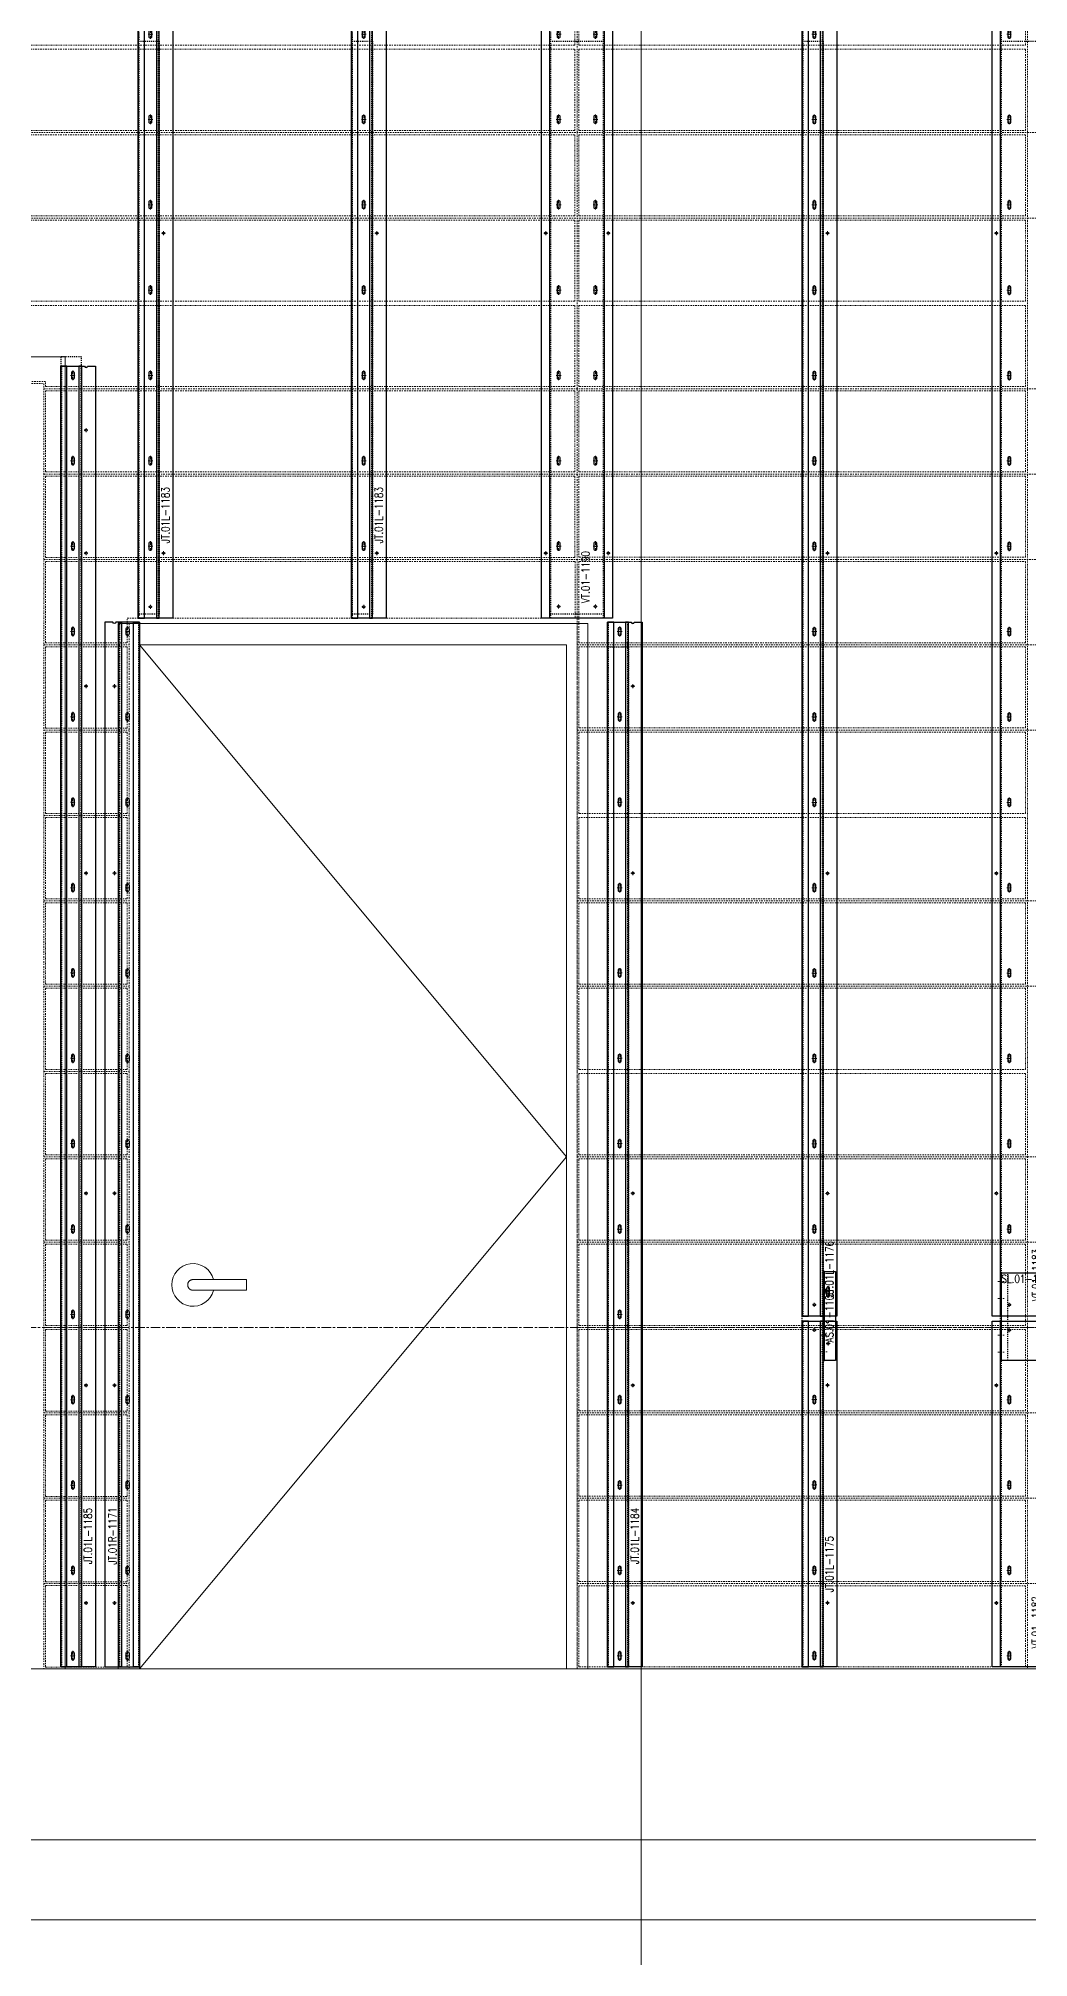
# Model space of a CAD drawing. Header units: inches. Extents: x 841 to 14369, y -5431 to -3225.
# Drawn here: x 13119.2 to 13212.1, y -4049.8 to -3869.9 of the extents above; entities that cross this region are included whole.
import ezdxf
from ezdxf.xclip import XClip

# ---------------------------------------------------------------- set-up
doc = ezdxf.new("R2010")
doc.units = ezdxf.units.IN
doc.header["$MEASUREMENT"] = 0
doc.header["$XCLIPFRAME"] = 0
for name, pattern in [('INC-200$0$NBK_CenterX2', [1.083333, 0.666667, -0.125, 0.166667, -0.125]), ('NBK_Center', [0.541667, 0.333333, -0.0625, 0.083333, -0.0625]), ('NBK_Center2', [0.270833, 0.166667, -0.03125, 0.041667, -0.03125]), ('NBK_CenterX2', [1.083333, 0.666667, -0.125, 0.166667, -0.125]), ('NBK_Hidden', [0.125, 0.083333, -0.041667]), ('NBK_Hidden2', [0.0625, 0.041667, -0.020833])]:
    doc.linetypes.add(name, pattern=pattern)
doc.layers.get('Defpoints').update_dxf_attribs({"color": 250, "lineweight": 0})
for name, color, linetype, lineweight in [('!Arch2', 8, 'Continuous', 9), ('!Bracket', 11, 'Continuous', 25), ('!Dimension', 50, 'Continuous', 5), ('!Extrusion', 140, 'Continuous', 25), ('!Gridline', 112, 'NBK_CenterX2', 5), ('!Linetype_Center', 220, 'NBK_Center', 9), ('!Linetype_Center2', 222, 'NBK_Center2', 9), ('!Misc2', 252, 'NBK_Hidden2', 5), ('INC-200$0$!Gridline', 112, 'INC-200$0$NBK_CenterX2', 5)]:
    doc.layers.add(name, color=color, linetype=linetype, lineweight=lineweight)
doc.layers.add('!Viewport', color=250, linetype='Continuous', lineweight=0, plot=False)
doc.styles.add('Romans', font='romans.shx', dxfattribs={"width": 0.8})

# ---------------------------------------------------------------- blocks, each defined once
blk = doc.blocks.new('A$C5F5E0522')
for p, q in [((-726.01, -364.16), (-726.01, 165.69)), ((-1655, -258), (442.95, -258))]:
    blk.add_line(p, q)
blk = doc.blocks.new('A$C5F5E0AD2')
for p, q in [((-780.01, 139), (-882.01, 139)), ((-780.01, 139), (-780.01, 16)), ((-731, 114), (-775.03, 114)), ((-775.03, 114), (-775.03, 16)), ((-731, 114), (-731, 16)), ((-733, 64), (-773.03, 112)), ((-773.03, 16), (-773.03, 112)), ((-773.03, 112), (-733, 112)), ((-733, 112), (-733, 16)), ((-733, 64), (-773.03, 16)), ((-763.01, 52.5), (-768.01, 52.5)), ((-763.01, 52.5), (-763.01, 51.5)), ((-768.01, 51.5), (-763.01, 51.5))]:
    blk.add_line(p, q)
for points in [[(-1348.76, 16), (-610.03, 16), (-610.03, 0), (-1348.76, 0)], [(-1333.73, 0), (-610.78, 0), (-610.78, -7.5), (-1333.73, -7.5)]]:
    blk.add_lwpolyline(points, close=True)
blk.add_arc((-768.01, 52), 2, 15, 345)
for points, knots in [([(-768.51, 52), (-768.51, 52.04), (-768.51, 52.11), (-768.48, 52.19), (-768.45, 52.25), (-768.42, 52.3), (-768.39, 52.33), (-768.36, 52.36), (-768.32, 52.4), (-768.27, 52.43), (-768.24, 52.45), (-768.21, 52.46), (-768.18, 52.47), (-768.14, 52.48), (-768.11, 52.49), (-768.08, 52.5), (-768.05, 52.5), (-768.03, 52.5), (-768.01, 52.5)], [0, 0, 0, 0, 0.0833333, 0.125, 0.1666667, 0.2083333, 0.2291667, 0.25, 0.2916667, 0.3333333, 0.3541667, 0.375, 0.3958333, 0.4166667, 0.4375, 0.4583333, 0.4791667, 0.5, 0.5, 0.5, 0.5]), ([(-768.01, 51.5), (-768.03, 51.5), (-768.05, 51.5), (-768.08, 51.5), (-768.11, 51.51), (-768.14, 51.52), (-768.18, 51.53), (-768.21, 51.54), (-768.24, 51.55), (-768.27, 51.57), (-768.29, 51.58), (-768.33, 51.61), (-768.36, 51.64), (-768.39, 51.67), (-768.42, 51.7), (-768.45, 51.75), (-768.48, 51.81), (-768.51, 51.89), (-768.51, 51.96), (-768.51, 52)], [0.5, 0.5, 0.5, 0.5, 0.5208333, 0.5416667, 0.5625, 0.5833333, 0.6041667, 0.625, 0.6458333, 0.6666667, 0.6875, 0.7083333, 0.75, 0.7708333, 0.7916667, 0.8333333, 0.875, 0.9166667, 1, 1, 1, 1])]:
    blk.add_open_spline(points, degree=3, knots=knots)
blk = doc.blocks.new('A$C5EC25172')
at = {"layer": '!Linetype_Center2'}
for p, q in [((-732.01, 66), (-732.01, -242)), ((-689.76, 66), (-689.76, -242)), ((-1348.76, -98), (-629.76, -98)), ((-1348.76, -106), (-629.76, -106)), ((-782.01, -122), (-629.76, -122)), ((-782.01, -122), (-629.76, -122)), ((-782.01, -130), (-629.76, -130)), ((-782.01, -138), (-629.76, -138)), ((-782.01, -146), (-774.01, -146)), ((-782.01, -146), (-774.01, -146)), ((-732.01, -146), (-629.76, -146)), ((-732.01, -146), (-629.76, -146)), ((-782.01, -154), (-774.01, -154)), ((-732.01, -154), (-629.76, -154)), ((-782.01, -162), (-774.01, -162)), ((-782.01, -170), (-774.01, -170)), ((-732.01, -170), (-629.76, -170)), ((-782.01, -178), (-774.01, -178)), ((-732.01, -178), (-629.76, -178)), ((-782.01, -186), (-774.01, -186)), ((-782.01, -194), (-774.01, -194)), ((-732.01, -194), (-629.76, -194)), ((-782.01, -202), (-774.01, -202)), ((-732.01, -202), (-629.76, -202)), ((-782.01, -210), (-774.01, -210)), ((-732.01, -210), (-629.76, -210)), ((-782.01, -218), (-774.01, -218)), ((-732.01, -218), (-629.76, -218)), ((-782.01, -226), (-774.01, -226)), ((-732.01, -226), (-629.76, -226)), ((-782.01, -234), (-774.01, -234)), ((-732.01, -234), (-629.76, -234)), ((-782.01, -242), (-774.01, -242)), ((-732.01, -242), (-629.76, -242))]:
    blk.add_line(p, q, dxfattribs=at)
for points in [[(-791.2, -82.19), (-732.2, -82.19), (-732.2, -89.8), (-791.2, -89.8)], [(-689.95, -82.19), (-731.83, -82.19), (-731.83, -89.8), (-689.95, -89.8)], [(-791.2, -90.19), (-732.2, -90.19), (-732.2, -97.8), (-791.2, -97.8)], [(-689.95, -90.19), (-731.83, -90.19), (-731.83, -97.8), (-689.95, -97.8)], [(-791.2, -98.19), (-732.2, -98.19), (-732.2, -105.8), (-791.2, -105.8)], [(-689.95, -98.19), (-731.83, -98.19), (-731.83, -105.8), (-689.95, -105.8)], [(-791.2, -106.19), (-732.2, -106.19), (-732.2, -113.8), (-791.2, -113.8)], [(-689.95, -106.19), (-731.83, -106.19), (-731.83, -113.8), (-689.95, -113.8)], [(-791.2, -121.33), (-791.2, -114.19), (-732.2, -114.19), (-732.2, -121.8), (-781.83, -121.8), (-781.83, -121.33)], [(-689.95, -114.19), (-731.83, -114.19), (-731.83, -121.8), (-689.95, -121.8)], [(-781.83, -122.19), (-732.2, -122.19), (-732.2, -129.8), (-781.83, -129.8)], [(-689.95, -122.19), (-731.83, -122.19), (-731.83, -129.8), (-689.95, -129.8)], [(-781.83, -137.81), (-732.2, -137.81), (-732.2, -130.2), (-781.83, -130.2)], [(-689.95, -130.19), (-731.83, -130.19), (-731.83, -137.8), (-689.95, -137.8)], [(-781.84, -145.82), (-774.19, -145.82), (-774.19, -143.5), (-732.19, -143.5), (-732.19, -138.18), (-781.84, -138.18)], [(-689.95, -145.81), (-731.83, -145.81), (-731.83, -138.2), (-689.95, -138.2)], [(-781.83, -146.18), (-774.2, -146.18), (-774.2, -153.82), (-781.83, -153.82)], [(-689.95, -146.19), (-731.83, -146.19), (-731.83, -153.8), (-689.95, -153.8)], [(-781.83, -154.18), (-774.2, -154.18), (-774.2, -161.82), (-781.83, -161.82)], [(-689.95, -154.19), (-731.83, -154.19), (-731.83, -161.8), (-689.95, -161.8)], [(-781.83, -162.18), (-774.2, -162.18), (-774.2, -169.82), (-781.83, -169.82)], [(-689.95, -162.19), (-731.83, -162.19), (-731.83, -169.8), (-689.95, -169.8)], [(-781.83, -170.18), (-774.2, -170.18), (-774.2, -177.82), (-781.83, -177.82)], [(-689.95, -170.19), (-731.83, -170.19), (-731.83, -177.8), (-689.95, -177.8)], [(-781.83, -178.18), (-774.2, -178.18), (-774.2, -185.82), (-781.83, -185.82)], [(-689.95, -178.19), (-731.83, -178.19), (-731.83, -185.8), (-689.95, -185.8)], [(-781.83, -186.18), (-774.2, -186.18), (-774.2, -193.82), (-781.83, -193.82)], [(-689.95, -186.19), (-731.83, -186.19), (-731.83, -193.8), (-689.95, -193.8)], [(-781.83, -194.18), (-774.2, -194.18), (-774.2, -201.82), (-781.83, -201.82)], [(-689.95, -194.19), (-731.83, -194.19), (-731.83, -201.8), (-689.95, -201.8)], [(-781.83, -202.18), (-774.2, -202.18), (-774.2, -209.82), (-781.83, -209.82)], [(-689.95, -202.19), (-731.83, -202.19), (-731.83, -209.8), (-689.95, -209.8)], [(-781.83, -210.18), (-774.2, -210.18), (-774.2, -217.82), (-781.83, -217.82)], [(-689.95, -210.19), (-731.83, -210.19), (-731.83, -217.8), (-689.95, -217.8)], [(-781.83, -218.18), (-774.2, -218.18), (-774.2, -225.82), (-781.83, -225.82)], [(-689.95, -218.19), (-731.83, -218.19), (-731.83, -225.8), (-689.95, -225.8)], [(-781.83, -226.18), (-774.2, -226.18), (-774.2, -233.82), (-781.83, -233.82)], [(-689.95, -226.19), (-731.83, -226.19), (-731.83, -233.8), (-689.95, -233.8)], [(-781.83, -234.18), (-774.2, -234.18), (-774.2, -241.82), (-781.83, -241.82)], [(-689.95, -234.19), (-731.83, -234.19), (-731.83, -241.8), (-689.95, -241.8)]]:
    blk.add_lwpolyline(points, close=True, dxfattribs=at)
for points in [[(-880.01, -242), (-880.01, -121.51), (-782.01, -121.51), (-782.01, -242)], [(-732.01, -242), (-732.01, -144), (-774.01, -144), (-774.01, -242)]]:
    blk.add_lwpolyline(points, dxfattribs=at)
blk = doc.blocks.new('GRID_ELEV WEST_W')
at = {"layer": '!Gridline'}
for p, q in [((450.93, -1231.31), (450.93, 403.85)), ((-475.94, -147.77), (1164.09, -147.77)), ((-475.94, -183.48), (1164.09, -183.48))]:
    blk.add_line(p, q, dxfattribs=at)
blk = doc.blocks.new('TAP HOLE_5mm')
at = {"layer": '!Linetype_Center2'}
for points in [[(-0.18, 0), (0.18, 0)], [(0, 0.18), (0, -0.18)]]:
    blk.add_lwpolyline(points, dxfattribs=at)
blk.add_circle((0, 0), 0.101)
blk = doc.blocks.new('WEEP HOLE')
at = {"layer": '!Linetype_Center'}
for p, q in [((-0.22, 0.37), (0.22, 0.37)), ((0, 0.83), (0, -0.08))]:
    blk.add_line(p, q, dxfattribs=at)
at = {"color": 0}
blk.add_lwpolyline([(-0.14, 0.61), (-0.14, 0.14, 0.414214), (0, 0, 0.414214), (0.14, 0.14), (0.14, 0.61, 0.414214), (0, 0.75, 0.414214)], format="xyb", close=True, dxfattribs=at)
blk = doc.blocks.new('JT.01R-1171')
at = {"layer": '!Extrusion'}
blk.add_lwpolyline([(-3.25, 0), (0, 0), (0, 97.93), (-2.22, 97.93, -1), (-2.5, 97.93), (-3.25, 97.93)], format="xyb", close=True, dxfattribs=at)
for points in [[(-1.69, 97.93), (-1.69, 0), (-1.95, 0), (-1.95, 97.93)], [(0, 97.93), (0, 0), (-0.57, 0), (-0.57, 97.93)]]:
    blk.add_lwpolyline(points, close=True, dxfattribs=at)
at = {"layer": '!Extrusion', "linetype": 'NBK_Hidden'}
for points in [[(-1.87, 97.93), (-1.87, 0), (-1.95, 0), (-1.95, 97.93)], [(0, 97.93), (0, 0), (-0.08, 0), (-0.08, 97.93)]]:
    blk.add_lwpolyline(points, close=True, dxfattribs=at)
at = {"layer": '!Extrusion', "xscale": -1}
for name, p in [('WEEP HOLE', (-1.13, 96.68)), ('TAP HOLE_5mm', (-2.36, 91.93)), ('WEEP HOLE', (-1.13, 88.68)), ('WEEP HOLE', (-1.13, 80.68)), ('TAP HOLE_5mm', (-2.36, 74.4)), ('WEEP HOLE', (-1.13, 72.67)), ('WEEP HOLE', (-1.13, 64.68)), ('WEEP HOLE', (-1.13, 56.68)), ('WEEP HOLE', (-1.13, 48.68)), ('TAP HOLE_5mm', (-2.36, 44.4)), ('WEEP HOLE', (-1.13, 40.68)), ('WEEP HOLE', (-1.13, 32.68)), ('TAP HOLE_5mm', (-2.36, 26.4)), ('WEEP HOLE', (-1.13, 24.68)), ('WEEP HOLE', (-1.13, 16.68)), ('WEEP HOLE', (-1.13, 8.68)), ('TAP HOLE_5mm', (-2.36, 6)), ('WEEP HOLE', (-1.13, 0.67))]:
    blk.add_blockref(name, p, dxfattribs=at)
at = {"layer": 'Defpoints', "color": 5, "insert": (-2.54, 12.27), "char_height": 0.75, "width": 1.65, "attachment_point": 5, "rotation": 90, "style": 'Romans'}
blk.add_mtext('JT.01R-1171', dxfattribs=at)
blk = doc.blocks.new('JT.01L-1185')
at = {"layer": '!Extrusion'}
blk.add_lwpolyline([(3.25, 0), (0, 0), (0, 121.93), (2.22, 121.93, 1), (2.5, 121.93), (3.25, 121.93)], format="xyb", close=True, dxfattribs=at)
at = {"layer": '!Extrusion', "linetype": 'NBK_Hidden'}
for points in [[(0, 121.93), (0, 0), (0.08, 0), (0.08, 121.93)], [(1.87, 121.93), (1.87, 0), (1.95, 0), (1.95, 121.93)]]:
    blk.add_lwpolyline(points, close=True, dxfattribs=at)
at = {"layer": '!Extrusion'}
for points in [[(0, 121.93), (0, 0), (0.57, 0), (0.57, 121.93)], [(1.69, 121.93), (1.69, 0), (1.95, 0), (1.95, 121.93)]]:
    blk.add_lwpolyline(points, close=True, dxfattribs=at)
for p in [(1.13, 120.68), (1.13, 112.68), (1.13, 104.68), (1.13, 96.68), (1.13, 88.68), (1.13, 80.68), (1.13, 72.67), (1.13, 64.68), (1.13, 56.68), (1.13, 48.68), (1.13, 40.68), (1.13, 32.68), (1.13, 24.68), (1.13, 16.68), (1.13, 8.68), (1.13, 0.67)]:
    blk.add_blockref('WEEP HOLE', p, dxfattribs=at)
at = {"layer": '!Extrusion', "rotation": 360}
for p in [(2.36, 115.93), (2.36, 104.4), (2.36, 91.93), (2.36, 74.4), (2.36, 44.4), (2.36, 26.4), (2.36, 6)]:
    blk.add_blockref('TAP HOLE_5mm', p, dxfattribs=at)
at = {"layer": 'Defpoints', "color": 2, "insert": (2.54, 12.27), "char_height": 0.75, "width": 1.65, "attachment_point": 5, "rotation": 90, "style": 'Romans'}
blk.add_mtext('JT.01L-1185', dxfattribs=at)
blk = doc.blocks.new('JT.01L-1184')
at = {"layer": '!Extrusion'}
blk.add_lwpolyline([(3.25, 0), (0, 0), (0, 97.93), (2.22, 97.93, 1), (2.5, 97.93), (3.25, 97.93)], format="xyb", close=True, dxfattribs=at)
at = {"layer": '!Extrusion', "linetype": 'NBK_Hidden'}
for points in [[(0, 97.93), (0, 0), (0.08, 0), (0.08, 97.93)], [(1.87, 97.93), (1.87, 0), (1.95, 0), (1.95, 97.93)]]:
    blk.add_lwpolyline(points, close=True, dxfattribs=at)
at = {"layer": '!Extrusion'}
for points in [[(0, 97.93), (0, 0), (0.57, 0), (0.57, 97.93)], [(1.69, 97.93), (1.69, 0), (1.95, 0), (1.95, 97.93)]]:
    blk.add_lwpolyline(points, close=True, dxfattribs=at)
for p in [(1.13, 96.68), (1.13, 88.68), (1.13, 80.68), (1.13, 72.67), (1.13, 64.68), (1.13, 56.68), (1.13, 48.68), (1.13, 40.68), (1.13, 32.68), (1.13, 24.68), (1.13, 16.68), (1.13, 8.68), (1.13, 0.67)]:
    blk.add_blockref('WEEP HOLE', p, dxfattribs=at)
at = {"layer": '!Extrusion', "rotation": 360}
for p in [(2.36, 91.93), (2.36, 74.4), (2.36, 44.4), (2.36, 26.4), (2.36, 6)]:
    blk.add_blockref('TAP HOLE_5mm', p, dxfattribs=at)
at = {"layer": 'Defpoints', "color": 2, "insert": (2.54, 12.27), "char_height": 0.75, "width": 1.65, "attachment_point": 5, "rotation": 90, "style": 'Romans'}
blk.add_mtext('JT.01L-1184', dxfattribs=at)
blk = doc.blocks.new('SECTION CLEAR HOLE 1')
at = {"layer": '!Linetype_Center2'}
blk.add_line((-0.33, 0, 0), (0.26, 0, 0), dxfattribs=at)
at = {"layer": '!Misc2'}
blk.add_lwpolyline([(-0.12, 0.1), (0, 0.1), (0, -0.1), (-0.12, -0.1)], close=True, dxfattribs=at)
blk = doc.blocks.new('SLOTTED SECTION1')
at = {"layer": '!Linetype_Center2'}
blk.add_lwpolyline([(-0.24, 0), (0.12, 0)], dxfattribs=at)
at = {"layer": '!Misc2'}
blk.add_lwpolyline([(-0.12, 0.47), (0, 0.47), (0, -0.47), (-0.12, -0.47)], close=True, dxfattribs=at)
blk = doc.blocks.new('SLOTTED HOLE 1')
at = {"layer": '!Linetype_Center'}
for p, q in [((0, 0.55), (0, -0.55)), ((-0.22, 0), (0.22, 0))]:
    blk.add_line(p, q, dxfattribs=at)
at = {"color": 0}
blk.add_lwpolyline([(-0.14, 0.33), (-0.14, -0.33, 0.414214), (0, -0.47, 0.414214), (0.14, -0.33), (0.14, 0.33, 0.414214), (0, 0.47, 0.414214)], format="xyb", close=True, dxfattribs=at)
blk = doc.blocks.new('AS.01-1100')
at = {"layer": '!Bracket'}
for points in [[(-1.3, 4.65), (-0.12, 4.65), (-0.12, -3.67), (-1.3, -3.67)], [(-1.3, -3.67), (-1.18, -3.67), (-1.18, 4.65), (-1.3, 4.65)]]:
    blk.add_lwpolyline(points, close=True, dxfattribs=at)
at = {"layer": '!Dimension'}
for name, p in [('SLOTTED SECTION1', (-1.18, 3.73)), ('SLOTTED SECTION1', (-1.18, 2.15)), ('SECTION CLEAR HOLE 1', (-1.18, -1.3)), ('SECTION CLEAR HOLE 1', (-1.18, -2.88))]:
    blk.add_blockref(name, p, dxfattribs=at)
at = {"layer": '!Extrusion', "linetype": 'NBK_Hidden'}
blk.add_blockref('SLOTTED HOLE 1', (-0.83, 2.75), dxfattribs=at)
at = {"layer": '!Extrusion', "rotation": 360}
blk.add_blockref('TAP HOLE_5mm', (-0.83, -2.09), dxfattribs=at)
at = {"layer": 'Defpoints', "color": 30, "insert": (-0.71, 0.49), "char_height": 0.75, "width": 1.65, "attachment_point": 5, "rotation": 90, "style": 'Romans'}
blk.add_mtext('AS.01-1100', dxfattribs=at)
blk = doc.blocks.new('JT.01L-1183')
at = {"layer": '!Extrusion'}
blk.add_lwpolyline([(3.25, 0), (0, 0), (0, 78.08), (2.22, 78.08, 1), (2.5, 78.08), (3.25, 78.08)], format="xyb", close=True, dxfattribs=at)
at = {"layer": '!Extrusion', "linetype": 'NBK_Hidden'}
for points in [[(0, 78.08), (0, 0), (0.08, 0), (0.08, 78.08)], [(1.87, 78.08), (1.87, 0), (1.95, 0), (1.95, 78.08)]]:
    blk.add_lwpolyline(points, close=True, dxfattribs=at)
at = {"layer": '!Extrusion'}
for points in [[(0, 78.08), (0, 0), (0.57, 0), (0.57, 78.08)], [(1.69, 78.08), (1.69, 0), (1.95, 0), (1.95, 78.08)]]:
    blk.add_lwpolyline(points, close=True, dxfattribs=at)
at = {"layer": '!Dimension'}
blk.add_blockref('AS.01-1100', (3.25, 78.08), dxfattribs=at)
at = {"layer": '!Extrusion', "rotation": 360}
for p in [(1.13, 77.25), (2.36, 66.08), (2.36, 36.08), (2.36, 6.08), (1.13, 1.06)]:
    blk.add_blockref('TAP HOLE_5mm', p, dxfattribs=at)
at = {"layer": '!Extrusion'}
for p in [(1.13, 70.37), (1.13, 62.37), (1.13, 54.37), (1.13, 46.37), (1.13, 38.37), (1.13, 30.37), (1.13, 22.37), (1.13, 14.37), (1.13, 6.37)]:
    blk.add_blockref('WEEP HOLE', p, dxfattribs=at)
at = {"layer": 'Defpoints', "color": 2, "insert": (2.54, 9.64), "char_height": 0.75, "width": 1.65, "attachment_point": 5, "rotation": 90, "style": 'Romans'}
blk.add_mtext('JT.01L-1183', dxfattribs=at)
blk = doc.blocks.new('CLEAR SECTION HOLE')
at = {"layer": '!Linetype_Center2'}
blk.add_line((-0.33, 0), (0.26, 0), dxfattribs=at)
at = {"layer": '!Misc2'}
blk.add_lwpolyline([(-0.08, 0.1), (0, 0.1), (0, -0.1), (-0.08, -0.1)], close=True, dxfattribs=at)
blk = doc.blocks.new('VT.01-1190')
at = {"layer": '!Extrusion'}
blk.add_lwpolyline([(-2.45, 82.62), (2.45, 82.62), (2.45, 74.41), (-2.45, 74.41)], close=True, dxfattribs=at)
at = {"layer": '!Extrusion', "linetype": 'NBK_Hidden2'}
blk.add_lwpolyline([(-1.86, 82.62), (1.86, 82.62), (1.86, 74.41), (-1.86, 74.41)], close=True, dxfattribs=at)
at = {"layer": '!Extrusion'}
blk.add_lwpolyline([(3.33, 0), (-3.33, 0), (-3.33, 78.08), (1.58, 78.08, 1), (1.86, 78.08), (3.33, 78.08)], format="xyb", close=True, dxfattribs=at)
blk.add_lwpolyline([(1.86, 78.08), (2.54, 78.08), (2.54, 0), (-2.54, 0), (-2.54, 78.08), (1.58, 78.08)], dxfattribs=at)
at = {"layer": '!Extrusion', "linetype": 'NBK_Hidden'}
blk.add_lwpolyline([(1.86, 78.08), (2.46, 78.08), (2.46, 0), (-2.46, 0), (-2.46, 78.08), (1.58, 78.08)], dxfattribs=at)
at = {"layer": '!Dimension', "rotation": 360}
for p in [(-2.46, 76.79), (2.54, 76.79), (-2.46, 75.21), (2.54, 75.21)]:
    blk.add_blockref('CLEAR SECTION HOLE', p, dxfattribs=at)
at = {"layer": '!Extrusion', "rotation": 360}
for name, p in [('TAP HOLE_5mm', (-1.72, 77.25)), ('TAP HOLE_5mm', (1.72, 77.25)), ('WEEP HOLE', (-1.72, 70.37)), ('WEEP HOLE', (1.72, 70.37)), ('TAP HOLE_5mm', (-2.93, 66.08)), ('TAP HOLE_5mm', (2.93, 66.08)), ('WEEP HOLE', (-1.72, 62.37)), ('WEEP HOLE', (1.72, 62.37)), ('WEEP HOLE', (-1.72, 54.37)), ('WEEP HOLE', (1.72, 54.37)), ('WEEP HOLE', (-1.72, 46.37)), ('WEEP HOLE', (1.72, 46.37)), ('WEEP HOLE', (-1.72, 38.37)), ('WEEP HOLE', (1.72, 38.37)), ('TAP HOLE_5mm', (-2.93, 36.08)), ('TAP HOLE_5mm', (2.93, 36.08)), ('WEEP HOLE', (-1.72, 30.37)), ('WEEP HOLE', (1.72, 30.37)), ('WEEP HOLE', (-1.72, 22.37)), ('WEEP HOLE', (1.72, 22.37)), ('WEEP HOLE', (-1.72, 14.37)), ('WEEP HOLE', (1.72, 14.37)), ('TAP HOLE_5mm', (-2.93, 6.08)), ('WEEP HOLE', (-1.72, 6.37)), ('WEEP HOLE', (1.72, 6.37)), ('TAP HOLE_5mm', (2.93, 6.08)), ('TAP HOLE_5mm', (-1.72, 1.09)), ('TAP HOLE_5mm', (1.72, 1.09))]:
    blk.add_blockref(name, p, dxfattribs=at)
at = {"layer": 'Defpoints', "color": 30, "insert": (-0.17, 81.97), "char_height": 0.75, "width": 1.65, "attachment_point": 5, "style": 'Romans'}
blk.add_mtext('SL.01-1100', dxfattribs=at)
at = {"layer": 'Defpoints', "color": 1, "insert": (0.8, 3.84), "char_height": 0.75, "width": 1.65, "attachment_point": 5, "rotation": 90, "style": 'Romans'}
blk.add_mtext('VT.01-1190', dxfattribs=at)
blk = doc.blocks.new('JT.01L-1176')
at = {"layer": '!Extrusion'}
blk.add_lwpolyline([(3.25, 0), (0, 0), (0, 143.5), (2.22, 143.5, 1), (2.5, 143.5), (3.25, 143.5)], format="xyb", close=True, dxfattribs=at)
at = {"layer": '!Extrusion', "linetype": 'NBK_Hidden'}
for points in [[(0, 143.5), (0, 0), (0.08, 0), (0.08, 143.5)], [(1.87, 143.5), (1.87, 0), (1.95, 0), (1.95, 143.5)]]:
    blk.add_lwpolyline(points, close=True, dxfattribs=at)
at = {"layer": '!Extrusion'}
for points in [[(0, 143.5), (0, 0), (0.57, 0), (0.57, 143.5)], [(1.69, 143.5), (1.69, 0), (1.95, 0), (1.95, 143.5)]]:
    blk.add_lwpolyline(points, close=True, dxfattribs=at)
at = {"layer": '!Dimension'}
blk.add_blockref('AS.01-1100', (3.25, 143.5), dxfattribs=at)
at = {"layer": '!Extrusion', "rotation": 360}
for p in [(1.13, 142.67), (2.36, 131.5), (2.36, 101.5), (2.36, 71.5), (2.36, 41.5), (2.36, 11.5), (1.13, 1.06)]:
    blk.add_blockref('TAP HOLE_5mm', p, dxfattribs=at)
at = {"layer": '!Extrusion'}
for p in [(1.13, 135.78), (1.13, 127.78), (1.13, 119.78), (1.13, 111.78), (1.13, 103.78), (1.13, 95.78), (1.13, 87.78), (1.13, 79.78), (1.13, 71.78), (1.13, 63.78), (1.13, 55.78), (1.13, 47.78), (1.13, 39.77), (1.13, 31.78), (1.13, 23.78), (1.13, 15.78), (1.13, 7.78)]:
    blk.add_blockref('WEEP HOLE', p, dxfattribs=at)
at = {"layer": 'Defpoints', "color": 2, "insert": (2.54, 4.4), "char_height": 0.75, "width": 1.65, "attachment_point": 5, "rotation": 90, "style": 'Romans'}
blk.add_mtext('JT.01L-1176', dxfattribs=at)
blk = doc.blocks.new('JT.01L-1175')
at = {"layer": '!Extrusion'}
blk.add_lwpolyline([(3.25, 0), (0, 0), (0, 32.4), (2.22, 32.4, 1), (2.5, 32.4), (3.25, 32.4)], format="xyb", close=True, dxfattribs=at)
at = {"layer": '!Extrusion', "linetype": 'NBK_Hidden'}
for points in [[(0, 32.4), (0, 0), (0.08, 0), (0.08, 32.4)], [(1.87, 32.4), (1.87, 0), (1.95, 0), (1.95, 32.4)]]:
    blk.add_lwpolyline(points, close=True, dxfattribs=at)
at = {"layer": '!Extrusion'}
for points in [[(0, 32.4), (0, 0), (0.57, 0), (0.57, 32.4)], [(1.69, 32.4), (1.69, 0), (1.95, 0), (1.95, 32.4)]]:
    blk.add_lwpolyline(points, close=True, dxfattribs=at)
at = {"layer": '!Dimension'}
blk.add_blockref('AS.01-1100', (3.25, 32.4), dxfattribs=at)
at = {"layer": '!Extrusion', "rotation": 360}
for p in [(1.13, 31.57), (2.36, 26.4), (2.36, 6)]:
    blk.add_blockref('TAP HOLE_5mm', p, dxfattribs=at)
at = {"layer": '!Extrusion'}
for p in [(1.13, 24.68), (1.13, 16.68), (1.13, 8.68), (1.13, 0.67)]:
    blk.add_blockref('WEEP HOLE', p, dxfattribs=at)
at = {"layer": 'Defpoints', "color": 2, "insert": (2.54, 9.62), "char_height": 0.75, "width": 1.65, "attachment_point": 5, "rotation": 90, "style": 'Romans'}
blk.add_mtext('JT.01L-1175', dxfattribs=at)
blk = doc.blocks.new('SLOTTED SECTION HOLE')
at = {"layer": '!Linetype_Center2'}
blk.add_line((-0.33, 0), (0.26, 0), dxfattribs=at)
at = {"layer": '!Misc2'}
blk.add_lwpolyline([(-0.08, 0.47), (0, 0.47), (0, -0.47), (-0.08, -0.47)], close=True, dxfattribs=at)
blk = doc.blocks.new('VT.01-1183')
at = {"layer": '!Extrusion'}
blk.add_lwpolyline([(-2.45, 148.03), (2.45, 148.03), (2.45, 139.83), (-2.45, 139.83)], close=True, dxfattribs=at)
at = {"layer": '!Extrusion', "linetype": 'NBK_Hidden2'}
blk.add_lwpolyline([(-1.86, 148.03), (1.86, 148.03), (1.86, 139.83), (-1.86, 139.83)], close=True, dxfattribs=at)
at = {"layer": '!Extrusion'}
blk.add_lwpolyline([(3.33, 0), (-3.33, 0), (-3.33, 143.5), (1.58, 143.5, 1), (1.86, 143.5), (3.33, 143.5)], format="xyb", close=True, dxfattribs=at)
blk.add_lwpolyline([(1.86, 143.5), (2.54, 143.5), (2.54, 0), (-2.54, 0), (-2.54, 143.5), (1.58, 143.5)], dxfattribs=at)
at = {"layer": '!Extrusion', "linetype": 'NBK_Hidden'}
blk.add_lwpolyline([(1.86, 143.5), (2.46, 143.5), (2.46, 0), (-2.46, 0), (-2.46, 143.5), (1.58, 143.5)], dxfattribs=at)
at = {"layer": '!Dimension', "rotation": 360}
for name, p in [('CLEAR SECTION HOLE', (-2.46, 142.21)), ('CLEAR SECTION HOLE', (2.54, 142.21)), ('CLEAR SECTION HOLE', (-2.46, 140.63)), ('CLEAR SECTION HOLE', (2.54, 140.63)), ('SLOTTED SECTION HOLE', (-2.46, 3.23)), ('SLOTTED SECTION HOLE', (2.54, 3.23)), ('SLOTTED SECTION HOLE', (-2.46, 1.65)), ('SLOTTED SECTION HOLE', (2.54, 1.65))]:
    blk.add_blockref(name, p, dxfattribs=at)
at = {"layer": '!Extrusion', "rotation": 360}
for name, p in [('TAP HOLE_5mm', (-1.72, 142.67)), ('TAP HOLE_5mm', (1.72, 142.67)), ('WEEP HOLE', (-1.72, 135.78)), ('WEEP HOLE', (1.72, 135.78)), ('TAP HOLE_5mm', (-2.93, 131.5)), ('TAP HOLE_5mm', (2.93, 131.5)), ('WEEP HOLE', (-1.72, 127.78)), ('WEEP HOLE', (1.72, 127.78)), ('WEEP HOLE', (-1.72, 119.78)), ('WEEP HOLE', (1.72, 119.78)), ('WEEP HOLE', (-1.72, 111.78)), ('WEEP HOLE', (1.72, 111.78)), ('WEEP HOLE', (-1.72, 103.78)), ('WEEP HOLE', (1.72, 103.78)), ('TAP HOLE_5mm', (-2.93, 101.5)), ('TAP HOLE_5mm', (2.93, 101.5)), ('WEEP HOLE', (-1.72, 95.78)), ('WEEP HOLE', (1.72, 95.78)), ('WEEP HOLE', (-1.72, 87.78)), ('WEEP HOLE', (1.72, 87.78)), ('WEEP HOLE', (-1.72, 79.78)), ('WEEP HOLE', (1.72, 79.78)), ('WEEP HOLE', (-1.72, 71.78)), ('WEEP HOLE', (1.72, 71.78)), ('TAP HOLE_5mm', (-2.93, 71.5)), ('TAP HOLE_5mm', (2.93, 71.5)), ('WEEP HOLE', (-1.72, 63.78)), ('WEEP HOLE', (1.72, 63.78)), ('WEEP HOLE', (-1.72, 55.78)), ('WEEP HOLE', (1.72, 55.78)), ('WEEP HOLE', (-1.72, 47.78)), ('WEEP HOLE', (1.72, 47.78)), ('TAP HOLE_5mm', (-2.93, 41.5)), ('TAP HOLE_5mm', (2.93, 41.5)), ('WEEP HOLE', (-1.72, 39.77)), ('WEEP HOLE', (1.72, 39.77)), ('WEEP HOLE', (-1.72, 31.78)), ('WEEP HOLE', (1.72, 31.78)), ('WEEP HOLE', (-1.72, 23.78)), ('WEEP HOLE', (1.72, 23.78)), ('WEEP HOLE', (-1.72, 15.78)), ('WEEP HOLE', (1.72, 15.78)), ('TAP HOLE_5mm', (-2.93, 11.5)), ('TAP HOLE_5mm', (2.93, 11.5)), ('WEEP HOLE', (-1.72, 7.78)), ('WEEP HOLE', (1.72, 7.78)), ('TAP HOLE_5mm', (-1.72, 1.06)), ('TAP HOLE_5mm', (1.72, 1.06))]:
    blk.add_blockref(name, p, dxfattribs=at)
at = {"layer": 'Defpoints', "color": 30, "insert": (-0.07, 147.18), "char_height": 0.75, "width": 1.65, "attachment_point": 5, "style": 'Romans'}
blk.add_mtext('SL.01-1100', dxfattribs=at)
at = {"layer": 'Defpoints', "color": 1, "insert": (0.8, 3.84), "char_height": 0.75, "width": 1.65, "attachment_point": 5, "rotation": 90, "style": 'Romans'}
blk.add_mtext('VT.01-1183', dxfattribs=at)
blk = doc.blocks.new('VT.01-1182')
at = {"layer": '!Extrusion'}
blk.add_lwpolyline([(-2.45, 36.93), (2.45, 36.93), (2.45, 28.73), (-2.45, 28.73)], close=True, dxfattribs=at)
at = {"layer": '!Extrusion', "linetype": 'NBK_Hidden2'}
blk.add_lwpolyline([(-1.86, 36.93), (1.86, 36.93), (1.86, 28.73), (-1.86, 28.73)], close=True, dxfattribs=at)
at = {"layer": '!Extrusion'}
blk.add_lwpolyline([(3.33, 0), (-3.33, 0), (-3.33, 32.4), (1.58, 32.4, 1), (1.86, 32.4), (3.33, 32.4)], format="xyb", close=True, dxfattribs=at)
blk.add_lwpolyline([(1.86, 32.4), (2.54, 32.4), (2.54, 0), (-2.54, 0), (-2.54, 32.4), (1.58, 32.4)], dxfattribs=at)
at = {"layer": '!Extrusion', "linetype": 'NBK_Hidden'}
blk.add_lwpolyline([(1.86, 32.4), (2.46, 32.4), (2.46, 0), (-2.46, 0), (-2.46, 32.4), (1.58, 32.4)], dxfattribs=at)
at = {"layer": '!Dimension', "rotation": 360}
for p in [(-2.46, 31.1), (2.54, 31.1), (-2.46, 29.52), (2.54, 29.52)]:
    blk.add_blockref('CLEAR SECTION HOLE', p, dxfattribs=at)
at = {"layer": '!Extrusion'}
for name, p in [('TAP HOLE_5mm', (-1.72, 31.57)), ('TAP HOLE_5mm', (1.72, 31.57)), ('TAP HOLE_5mm', (-2.93, 26.4)), ('WEEP HOLE', (-1.72, 24.68)), ('WEEP HOLE', (1.72, 24.68)), ('TAP HOLE_5mm', (2.93, 26.4)), ('WEEP HOLE', (-1.72, 16.68)), ('WEEP HOLE', (1.72, 16.68)), ('WEEP HOLE', (-1.72, 8.68)), ('WEEP HOLE', (1.72, 8.68)), ('TAP HOLE_5mm', (-2.93, 6)), ('TAP HOLE_5mm', (2.93, 6)), ('WEEP HOLE', (-1.72, 0.67)), ('WEEP HOLE', (1.72, 0.67))]:
    blk.add_blockref(name, p, dxfattribs=at)
at = {"layer": 'Defpoints', "color": 30, "insert": (0.03, 36.38), "char_height": 0.75, "width": 1.65, "attachment_point": 5, "style": 'Romans'}
blk.add_mtext('SL.01-1100', dxfattribs=at)
at = {"layer": 'Defpoints', "color": 1, "insert": (0.77, 4.18), "char_height": 0.75, "width": 1.65, "attachment_point": 5, "rotation": 90, "style": 'Romans'}
blk.add_mtext('VT.01-1182', dxfattribs=at)
blk = doc.blocks.new('WEST PENTHOUSE TRACKS')
at = {"color": 144}
for name, p in [('JT.01L-1183', (558.87, 114.5)), ('JT.01L-1183', (578.87, 114.5)), ('JT.01L-1176', (621.12, 49.08)), ('JT.01L-1185', (551.61, 16.19)), ('JT.01R-1171', (558.99, 16.19)), ('JT.01L-1184', (602.87, 16.19))]:
    blk.add_blockref(name, p, dxfattribs=at)
at = {"color": 6}
for name, p in [('VT.01-1190', (600, 114.5)), ('JT.01L-1175', (621.12, 16.2))]:
    blk.add_blockref(name, p, dxfattribs=at)
at = {"color": 3}
for name, p in [('VT.01-1183', (642.25, 49.08)), ('VT.01-1182', (642.25, 16.19))]:
    blk.add_blockref(name, p, dxfattribs=at)
blk = doc.blocks.new('A$C5F5E09E8')
at = {"layer": '!Extrusion', "linetype": 'NBK_Hidden'}
for points in [[(-545.13, -143.14), (-545.13, -89.42), (-543.18, -89.42), (-543.18, -143.14)], [(-525.13, -143.14), (-525.13, -89.42), (-523.18, -89.42), (-523.18, -143.14)], [(-501.46, -89.42), (-501.46, -143.14), (-506.54, -143.14), (-506.54, -89.42)], [(-480.93, -89.42), (-480.93, -241.8), (-482.88, -241.8), (-482.88, -89.42)], [(-459.21, -89.42), (-459.21, -241.8), (-464.29, -241.8), (-464.29, -89.42)], [(-550.45, -119), (-552.39, -119), (-552.39, -241.8), (-550.45, -241.8)], [(-501.13, -146.19), (-499.18, -146.19), (-499.18, -241.8), (-501.13, -241.8)]]:
    blk.add_lwpolyline(points, close=True, dxfattribs=at)
blk = doc.blocks.new('A$C5F5F3A53')
at = {"layer": '!Arch2', "color": 1}
blk.add_blockref('A$C5F5E0AD2', (228.01, -258), dxfattribs=at)
blk.add_blockref('A$C5EC25172', (228.01, 0))
at = {"color": 1}
blk.add_blockref('A$C5F5E09E8', (0, 0), dxfattribs=at)
blk = doc.blocks.new('WEST MOVEMENT FLASHING')
at = {"color": 4}
blk.add_blockref('A$C5F5F3A53', (1104, 1628.4), dxfattribs=at)

msp = doc.modelspace()

# ---------------------------------------------------------------- block references
at = {"layer": '!Arch2', "color": 1}
msp.add_blockref('A$C5F5E0AD2', (13901.72, -4038.72), dxfattribs=at)
at = {"layer": '!Viewport', "color": 1}
msp.add_blockref('A$C5F5E0522', (13901.72, -3780.72), dxfattribs=at)
at = {"color": 144}
for name, p in [('WEST MOVEMENT FLASHING', (12569.71, -5409.12)), ('WEST PENTHOUSE TRACKS', (12569.71, -4038.72))]:
    msp.add_blockref(name, p, dxfattribs=at)
msp.add_blockref('A$C5EC25172', (13901.72, -3780.72))
at = {"layer": 'INC-200$0$!Gridline'}
ref = msp.add_blockref('GRID_ELEV WEST_W', (12569.66, -3792.12), dxfattribs=dict(at, xscale=1.344, yscale=1.344, zscale=1.344))
XClip(ref).set_block_clipping_path([(-8786.922099755, -296.1352419663), (1098.9748672036, 683.7940378179)])

doc.saveas('drawing.dxf')
